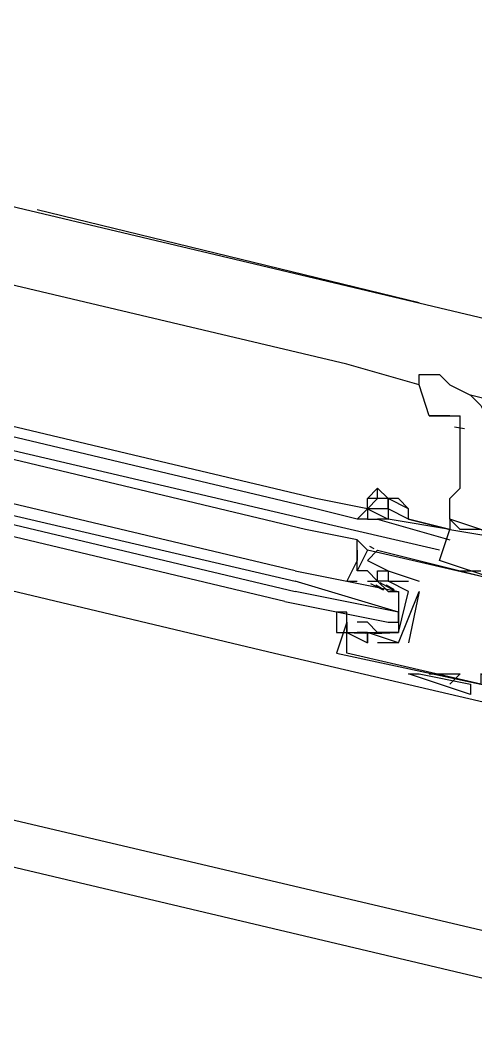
# Model space of a CAD drawing. Header units: feet. Extents: x -84 to 198, y -22 to 181.
# Drawn here: x 100.352 to 100.94, y 26.621 to 27.929 of the extents above; entities that cross this region are included whole.
import ezdxf

# ---------------------------------------------------------------- set-up
doc = ezdxf.new("R2010")
doc.units = ezdxf.units.FT
doc.layers.add('A-LINEA', color=7, linetype='CONTINUOUS')

msp = doc.modelspace()

# ---------------------------------------------------------------- linework, layer by layer
at = {"layer": 'A-LINEA'}
for p, q in [((94.3467, 29.1111), (101.2, 27.4844)), ((93.8267, 28.3778), (105.6533, 25.5778)), ((94.1733, 28.3511), (101.0133, 26.7378)), ((100.7733, 27.4844), (97.8533, 28.1778)), ((100.7333, 27.3111), (97.8133, 28.0044)), ((100.7333, 27.2978), (97.8133, 27.9911)), ((100.72, 27.2844), (97.8133, 27.9644)), ((100.72, 27.2711), (97.8133, 27.9644)), ((97.7733, 27.8044), (100.68, 27.1111)), ((100.3733, 27.6844), (100.8667, 27.5644)), ((100.8667, 27.4578), (100.7733, 27.4844)), ((101.04, 27.4178), (100.9333, 27.4444)), ((100.9067, 27.4178), (100.88, 27.4178)), ((100.9256, 27.4012), (100.9127, 27.403)), ((100.8133, 27.3244), (100.8133, 27.3244)), ((100.8, 27.2978), (100.7333, 27.3111)), ((100.8133, 27.3111), (100.8, 27.3111)), ((100.7867, 27.2844), (100.7333, 27.2978)), ((100.8, 27.2978), (100.8, 27.2978)), ((100.8, 27.2978), (100.8, 27.2978)), ((100.8933, 27.2444), (100.72, 27.2844)), ((100.8, 27.2844), (100.7867, 27.2844)), ((100.8533, 27.2844), (100.9067, 27.2711)), ((100.9067, 27.2711), (100.8533, 27.2844)), ((100.9067, 27.2844), (100.9067, 27.2844)), ((100.9067, 27.2844), (100.9067, 27.2844)), ((100.9067, 27.2711), (100.9067, 27.2711)), ((100.8, 27.2444), (100.7867, 27.2578)), ((100.8, 27.2444), (100.7867, 27.2578)), ((100.8, 27.2444), (100.7867, 27.2578)), ((100.8027, 27.2493), (100.8082, 27.2466)), ((100.8027, 27.2493), (100.8082, 27.2466)), ((100.8027, 27.2493), (100.8082, 27.2466)), ((100.8, 27.2444), (100.8, 27.2444)), ((100.8133, 27.2444), (100.8133, 27.2444)), ((100.8, 27.2311), (100.8, 27.2311)), ((100.9733, 27.2044), (100.8933, 27.2311)), ((100.7867, 27.2178), (100.7867, 27.2178)), ((100.8133, 27.2178), (100.8133, 27.2178)), ((100.8267, 27.2178), (100.8267, 27.2178)), ((100.8267, 27.2178), (100.8267, 27.2178)), ((100.92, 27.2178), (100.9467, 27.2178)), ((100.8, 27.2044), (100.8, 27.2044)), ((100.8, 27.2044), (100.8133, 27.2044)), ((100.8041, 27.2014), (100.8203, 27.193)), ((100.8111, 27.1996), (100.8213, 27.1934)), ((100.8133, 27.2044), (100.8133, 27.2044)), ((100.8133, 27.2044), (100.8133, 27.2044)), ((100.8162, 27.2025), (100.8341, 27.1928)), ((100.8244, 27.1996), (100.8346, 27.1934)), ((100.8267, 27.2044), (100.8267, 27.2044)), ((100.8533, 27.2044), (100.8533, 27.2044)), ((100.8667, 27.2044), (100.8667, 27.2044)), ((100.8267, 27.1911), (100.8267, 27.1911)), ((100.84, 27.1244), (100.8667, 27.1911)), ((100.84, 27.1911), (100.84, 27.1911)), ((100.8667, 27.1911), (100.8533, 27.1244)), ((100.8533, 27.1911), (100.8533, 27.1911)), ((100.8533, 27.1911), (100.8533, 27.1911)), ((100.8667, 27.1911), (100.8667, 27.1911)), ((100.8667, 27.1911), (100.8667, 27.1911)), ((100.84, 27.1778), (100.84, 27.1644)), ((100.7733, 27.1511), (100.76, 27.1111)), ((100.7733, 27.1511), (100.7733, 27.1511)), ((100.7867, 27.1511), (100.7867, 27.1511)), ((100.8, 27.1511), (100.7867, 27.1511)), ((100.8, 27.1511), (100.8, 27.1511)), ((100.8133, 27.1511), (100.8133, 27.1511)), ((100.7733, 27.1378), (100.7733, 27.1378)), ((100.8018, 27.137), (100.7835, 27.1367)), ((100.7867, 27.1378), (100.7867, 27.1378)), ((100.8098, 27.1376), (100.7979, 27.1366)), ((100.8, 27.1378), (100.8, 27.1378)), ((100.8, 27.1378), (100.8, 27.1378)), ((100.829, 27.1369), (100.8085, 27.1363)), ((100.8231, 27.1376), (100.8113, 27.1366)), ((100.84, 27.1378), (100.84, 27.1378)), ((100.84, 27.1378), (100.84, 27.1378)), ((100.7733, 27.1244), (100.7733, 27.1244)), ((100.8, 27.1244), (100.8, 27.1244)), ((100.8, 27.1244), (100.8, 27.1244)), ((100.84, 27.1244), (100.8133, 27.1244)), ((100.8133, 27.1244), (100.8133, 27.1244)), ((100.84, 27.1244), (100.84, 27.1244)), ((100.84, 27.1244), (100.84, 27.1244)), ((100.8533, 27.1244), (100.8533, 27.1244)), ((100.68, 27.1111), (101.08, 27.0178)), ((100.76, 27.1111), (100.76, 27.1111)), ((100.7733, 27.1111), (100.7733, 27.1111)), ((100.7733, 27.1111), (100.7733, 27.1111)), ((100.8667, 27.0844), (100.9333, 27.0711)), ((100.8667, 27.0844), (100.9333, 27.0711)), ((100.88, 27.0844), (100.92, 27.0844)), ((100.88, 27.0844), (100.88, 27.0844)), ((100.92, 27.0844), (100.9067, 27.0711)), ((100.9333, 27.0578), (100.9333, 27.0578))]:
    msp.add_line(p, q, dxfattribs=at)
for points in [[(100.7067, 27.2178), (97.7333, 27.9244), (97.7333, 27.9111), (97.7333, 27.8978), (100.7067, 27.2044)], [(100.6933, 27.1778), (97.7333, 27.8844), (97.72, 27.8844), (97.7333, 27.8978), (100.7067, 27.1911)], [(100.88, 27.4178), (100.8667, 27.4578), (100.8667, 27.4711), (100.88, 27.4711)], [(100.88, 27.4711), (100.8933, 27.4711), (100.9067, 27.4578), (100.9333, 27.4444), (100.9467, 27.4311), (100.96, 27.4044), (100.9733, 27.3644)], [(100.88, 27.4178), (100.8933, 27.4178), (100.92, 27.4178)], [(100.9067, 27.2844), (100.9067, 27.2978), (100.9067, 27.3111), (100.92, 27.3244), (100.92, 27.3378), (100.92, 27.3511), (100.92, 27.3644), (100.92, 27.3778), (100.92, 27.3911), (100.92, 27.4044), (100.92, 27.4178)], [(100.7867, 27.2844), (100.8, 27.2978), (100.8, 27.2978), (100.8, 27.3111), (100.8133, 27.3244)], [(100.8133, 27.3111), (100.8133, 27.3244), (100.8267, 27.3111), (100.8267, 27.3111), (100.8267, 27.3111), (100.8267, 27.3111)], [(100.8267, 27.2978), (100.8267, 27.3111), (100.8133, 27.3111), (100.8, 27.2978)], [(100.8533, 27.2978), (100.8267, 27.3111), (100.8267, 27.2978)], [(100.84, 27.3111), (100.8267, 27.3111), (100.8267, 27.3111)], [(100.8533, 27.2844), (100.8533, 27.2844), (100.8533, 27.2978), (100.84, 27.3111)], [(100.8267, 27.2978), (100.8, 27.2978), (100.8, 27.2978), (100.8267, 27.2844)], [(100.8, 27.2978), (100.8, 27.2844), (100.8133, 27.2844)], [(100.8533, 27.2844), (100.8267, 27.2978), (100.8267, 27.2978), (100.8267, 27.2844)], [(100.9067, 27.2711), (100.8267, 27.2844), (100.8133, 27.2844), (100.9067, 27.2578)], [(100.9067, 27.2844), (100.9067, 27.2844), (100.9067, 27.2711), (100.9067, 27.2711), (100.9867, 27.2578), (100.9867, 27.2578), (100.9067, 27.2844)], [(100.9867, 27.2578), (100.9733, 27.2578), (100.9467, 27.2711), (100.92, 27.2711), (100.9067, 27.2844), (100.9067, 27.2844)], [(100.7867, 27.2311), (100.7867, 27.2311), (100.7867, 27.2578), (100.72, 27.2711)], [(100.8933, 27.2311), (100.9067, 27.2711), (100.9867, 27.2578), (100.9733, 27.2044)], [(100.7867, 27.2311), (100.7867, 27.2311), (100.7867, 27.2578)], [(100.7867, 27.2311), (100.7867, 27.2311), (100.7867, 27.2578)], [(100.8133, 27.2444), (100.9733, 27.2044), (100.9733, 27.1911), (101, 27.1911), (101, 27.1778), (101, 27.1644), (100.9867, 27.0978), (100.9867, 27.0844), (100.9733, 27.0844), (100.9733, 27.0711), (100.9467, 27.0844), (100.9467, 27.0711), (100.7733, 27.1111), (100.7733, 27.1244), (100.7733, 27.1378), (100.8, 27.1244), (100.8, 27.1244)], [(100.9733, 27.2044), (100.8, 27.2444), (100.7867, 27.2178)], [(100.7867, 27.2444), (100.7867, 27.2311), (100.7867, 27.2444)], [(100.7867, 27.2444), (100.7867, 27.2311), (100.7867, 27.2444)], [(100.7867, 27.2444), (100.7867, 27.2311), (100.7867, 27.2444)], [(100.8133, 27.2444), (100.8, 27.2311), (100.8267, 27.2178), (100.8267, 27.2178), (100.8667, 27.2044)], [(100.8533, 27.1911), (100.8267, 27.2044), (100.8133, 27.2044), (100.8, 27.2178), (100.7867, 27.2178), (100.7867, 27.2311), (100.7733, 27.2044), (100.7867, 27.2044)], [(100.7067, 27.2178), (100.84, 27.1911), (100.84, 27.1778), (100.84, 27.1644), (100.7067, 27.2044)], [(100.8133, 27.2044), (100.8133, 27.2178), (100.8267, 27.2178), (100.8267, 27.2044), (100.8533, 27.2044)], [(100.8133, 27.2044), (100.8267, 27.1911), (100.84, 27.1911), (100.84, 27.1378), (100.8133, 27.1378), (100.8, 27.1511)], [(100.6933, 27.1778), (100.8267, 27.1511), (100.84, 27.1511), (100.84, 27.1644), (100.7067, 27.1911)], [(100.7733, 27.1511), (100.7733, 27.1644), (100.76, 27.1644), (100.76, 27.1378), (100.7733, 27.1378), (100.7733, 27.1511), (100.7733, 27.1378), (100.7867, 27.1378), (100.8, 27.1378), (100.8133, 27.1378), (100.84, 27.1378), (100.8533, 27.1911)], [(100.84, 27.1244), (100.8, 27.1378), (100.8, 27.1244), (100.8, 27.1378), (100.7867, 27.1378)], [(100.76, 27.1111), (100.9467, 27.0711), (101, 27.0578)], [(100.9333, 27.0711), (100.9333, 27.0578), (100.8533, 27.0844), (100.8667, 27.0844), (100.8667, 27.0844)]]:
    msp.add_lwpolyline(points, dxfattribs=at)

doc.saveas('drawing.dxf')
